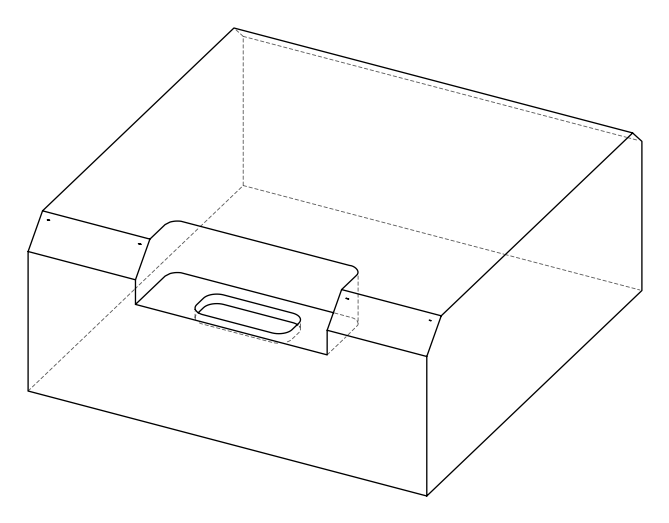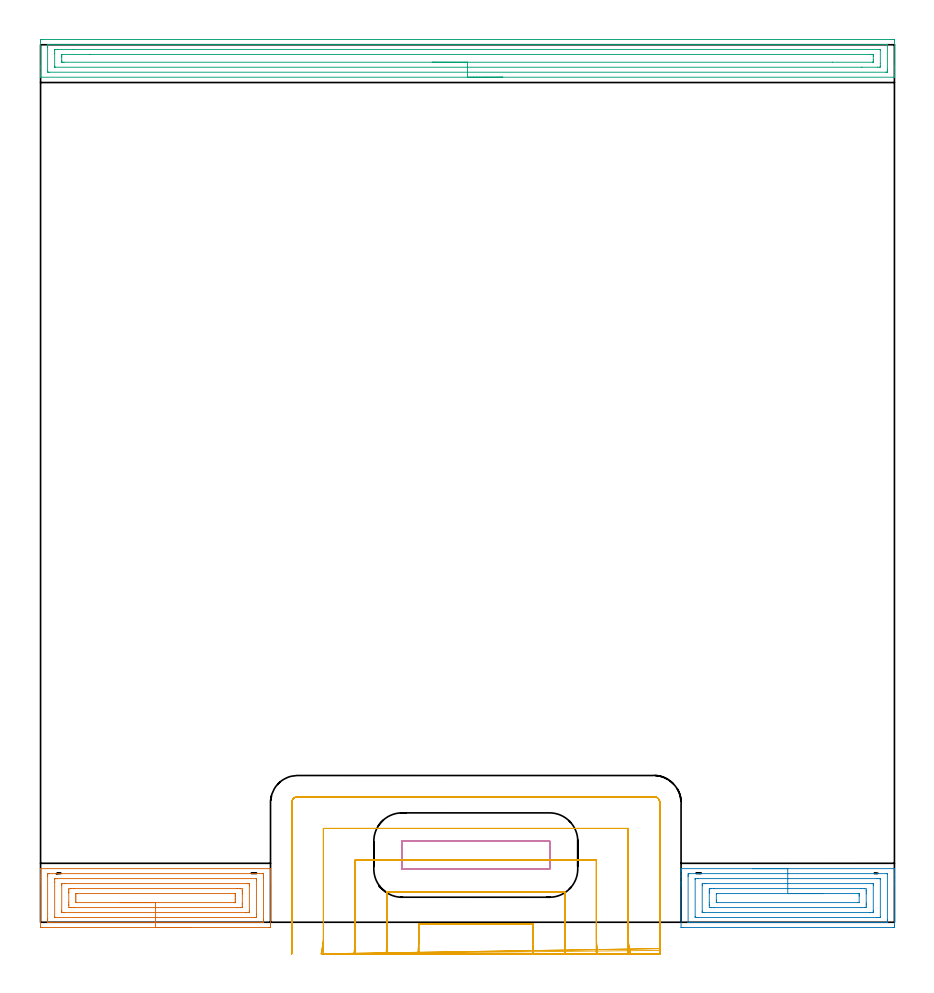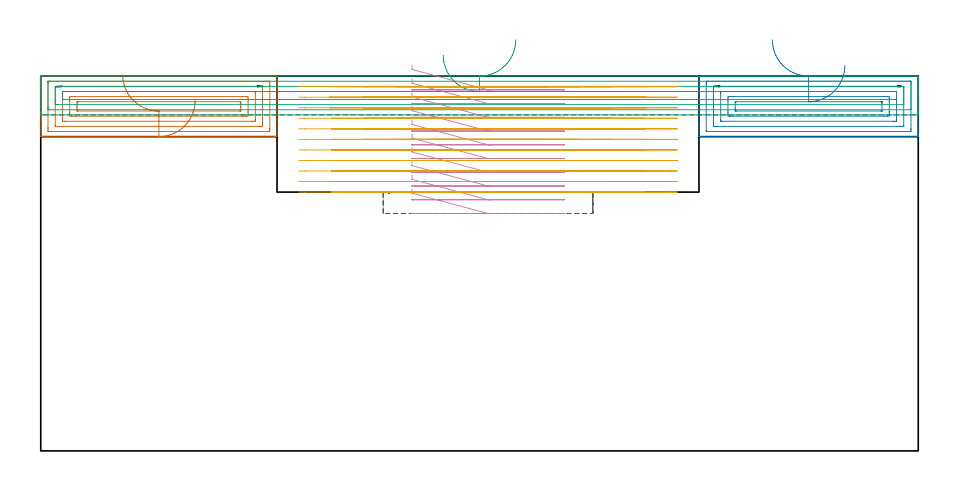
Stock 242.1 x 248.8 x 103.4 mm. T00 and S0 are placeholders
(PLAN: 5 operations, 2 tool changes, 44.1 min)
(1 AREA_MILL | FG_CHAMFER_SURFACE | UGT0205_001 | 3.47 min | 10136 mm3)
(2 AREA_MILL_1 | FG_CHAMFER_SURFACE_1 | UGT0205_001 | 3.24 min | 9480 mm3)
(3 AREA_MILL_2 | FG_CHAMFER_SURFACE_2 | UGT0205_001 | 8 min | 13863 mm3)
(4 MILL_RECTANGULAR_POCKET | POCKET_RECTANGULAR_STRAIGHT | UGT0201_134 | Follow Part, ap 3.975, ae 75% | 3.09 min | 50284 mm3)
(5 MILL_SLOT | SLOT_PARTIAL_RECTANGULAR | NXT0201_011 | Follow Part, ap 3, ae 75% | 26.26 min | 109596 mm3)
(TOOL UGT0205_001 | Chamfer Mill 20 x 3 x 45 deg. | D20 FL50 Z2)
(TOOL UGT0201_134 | Carbide End Mill 15.9 | D15.9 FL30 Z4)
(TOOL NXT0201_011 | ENDMILL 12mm [2P460-1200-NA 1630] | D12 FL38 Z6)
(OP 1 AREA_MILL)
G17 G21 G94 G90
T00 M6
G54
G17 G0 G90 X42.6 Y-1.5 S1061 M3
G43 Z113.4 H0
Z96.7
G94 G1 X42.562 Z95.828 F250.
X42.448 Z94.964
X42.259 Z94.112
X41.997 Z93.28
X41.663 Z92.474
X41.26 Z91.7
X40.792 Z90.964
X40.26 Z90.272
X39.671 Z89.629
X39.028 Z89.04
X38.336 Z88.508
X37.6 Z88.04
X36.826 Z87.637
X36.02 Z87.303
X35.188 Z87.041
X34.336 Z86.852
X33.472 Z86.738
X32.6 Z86.7
X0.568
X0.108 Y-1.495 Z86.703
X0.01 Y-1.491 Z86.705
X0. Y-1.388 Z86.809
Y11.25 Z99.444
Y11.886 Z100.084
Y12.13 Z100.327
Y12.766 Z100.963
Y13.01 Z101.206
Y13.497 Z101.696
X0.001 Y14.963 Z103.162
X0.01 Y15.194 Z103.392
X0.123 Y15.2 Z103.4
X65.077
X65.19 Y15.194 Z103.392
X65.2 Y14.962 Z103.16
Y14.283 Z102.482
Y13.497 Z101.696
Y13.01 Z101.206
Y12.766 Z100.963
Y12.13 Z100.327
Y11.886 Z100.084
Y11.25 Z99.444
Y-0.508 Z87.688
X65.195 Y-1.07 Z87.127
X65.191 Y-1.491 Z86.705
X65.062 Y-1.495 Z86.703
X64.632 Y-1.5 Z86.7
X32.6
Y-0.086 Z88.114
X3.132
X2.348 Y-0.085 Z88.115
X2.241 Y-0.084 Z88.116
X2.014 Y-0.079 Z88.121
X2.009 Y-0.006 Z88.194
X2.002 Y0.152 Z88.352
X2. Y0.69 Z88.89
Y1.034 Z89.234
X2.001 Y13.01 Z101.21
X2.002 Y13.351 Z101.551
X2.01 Y13.697 Z101.897
X2.014 Y13.779 Z101.979
X2.054 Y13.781 Z101.981
X2.151 Y13.784 Z101.984
X2.348 Y13.785 Z101.985
X2.453 Y13.786 Z101.986
X62.068
X62.852 Y13.785 Z101.985
X62.959 Y13.784 Z101.984
X63.186 Y13.779 Z101.979
X63.191 Y13.706 Z101.906
X63.198 Y13.548 Z101.748
X63.2 Y13.01 Z101.21
Y12.666 Z100.866
X63.199 Y0.69 Z88.89
X63.198 Y0.348 Z88.548
X63.19 Y0.003 Z88.203
X63.186 Y-0.079 Z88.121
X63.146 Y-0.081 Z88.119
X63.049 Y-0.084 Z88.116
X62.852 Y-0.085 Z88.115
X62.747 Y-0.086 Z88.114
X32.6
Y1.328 Z89.528
X4.127 Y1.329 Z89.529
X4.046 Y1.331 Z89.531
X4.018 Y1.333 Z89.533
X4.01 Y1.335 Z89.535
X4.007 Y1.361 Z89.561
X4.003 Y1.445 Z89.645
X4. Y1.57 Z89.77
Y1.696 Z89.896
Y11.375 Z99.575
X4.002 Y12.13 Z100.33
X4.005 Y12.251 Z100.451
X4.014 Y12.364 Z100.564
X4.127 Y12.366 Z100.566
X4.773 Y12.371 Z100.571
X61.073
X61.154 Y12.369 Z100.569
X61.182 Y12.366 Z100.566
X61.19 Y12.365 Z100.565
X61.193 Y12.339 Z100.539
X61.197 Y12.255 Z100.455
X61.199 Y12.13 Z100.33
X61.2 Y12.004 Z100.204
Y2.325 Z90.525
X61.198 Y1.57 Z89.77
X61.195 Y1.449 Z89.649
X61.186 Y1.335 Z89.535
X61.073 Y1.334 Z89.534
X60.427 Y1.329 Z89.529
X32.6 Y1.328 Z89.528
Y2.743 Z90.943
X6.796
X6.499 Y2.744 Z90.944
X6.094 Y2.75 Z90.95
X6.01 Y2.763 Z90.963
X6.005 Y2.917 Z91.117
X6. Y3.238 Z91.438
Y3.33 Z91.53
X6.001 Y10.37 Z98.57
X6.008 Y10.763 Z98.963
X6.014 Y10.95 Z99.15
X6.206 Y10.954 Z99.154
X6.796 Y10.957 Z99.157
X7.092
X58.404
X58.701 Y10.956 Z99.156
X59.106 Y10.95 Z99.15
X59.19 Y10.937 Z99.137
X59.195 Y10.782 Z98.982
X59.2 Y10.462 Z98.662
Y10.37 Z98.57
X59.199 Y3.33 Z91.53
X59.192 Y2.936 Z91.136
X59.186 Y2.75 Z90.95
X58.994 Y2.746 Z90.946
X58.404 Y2.743 Z90.943
X58.108
X32.6
Y4.157 Z92.357
X9.466
X8.627 Y4.16 Z92.36
X8.576 Y4.163 Z92.363
X8.01 Y4.21 Z92.41
X8.002 Y4.778 Z92.978
X8.001 Y5.09 Z93.29
X8. Y5.66 Z93.86
Y8.299 Z96.499
X8.001 Y8.61 Z96.81
X8.003 Y9.176 Z97.376
X8.01 Y9.49 Z97.69
X8.528 Y9.538 Z97.738
X8.576 Y9.54 Z97.74
X9.412 Y9.543 Z97.743
X9.466
X55.734
X56.573 Y9.54 Z97.74
X56.624 Y9.537 Z97.737
X57.19 Y9.49 Z97.69
X57.198 Y8.922 Z97.122
X57.199 Y8.61 Z96.81
X57.2 Y8.04 Z96.24
Y5.4 Z93.6
X57.199 Y5.09 Z93.29
X57.197 Y4.524 Z92.724
X57.19 Y4.21 Z92.41
X56.672 Y4.162 Z92.362
X56.624 Y4.16 Z92.36
X55.788 Y4.157 Z92.357
X55.734
X32.6
Y5.571 Z93.771
X10.221 Y5.572 Z93.772
X10.114 Y5.573 Z93.773
X10.043 Y5.576 Z93.776
X10.01 Y5.578 Z93.778
X10.008 Y5.619 Z93.819
X10.003 Y5.97 Z94.17
X10. Y6.321 Z94.521
Y6.85 Z95.05
Y7.201 Z95.401
X10.002 Y7.73 Z95.93
X10.006 Y8.075 Z96.275
X10.012 Y8.122 Z96.322
X10.054 Y8.124 Z96.324
X10.154 Y8.127 Z96.327
X10.356 Y8.128 Z96.328
X54.979
X55.086 Y8.127 Z96.327
X55.157 Y8.124 Z96.324
X55.19 Y8.122 Z96.322
X55.192 Y8.081 Z96.281
X55.197 Y7.73 Z95.93
X55.2 Y7.379 Z95.579
Y6.85 Z95.05
Y6.499 Z94.699
X55.198 Y5.97 Z94.17
X55.194 Y5.625 Z93.825
X55.188 Y5.578 Z93.778
X55.146 Y5.576 Z93.776
X55.046 Y5.573 Z93.773
X54.844 Y5.572 Z93.772
X32.6 Y5.571 Z93.771
X31.728 Z93.809
X30.864 Z93.923
X30.012 Z94.112
X29.18 Z94.374
X28.374 Z94.708
X27.6 Z95.111
X26.864 Z95.58
X26.172 Z96.111
X25.529 Z96.7
X24.94 Z97.343
X24.408 Z98.035
X23.94 Z98.771
X23.537 Z99.545
X23.203 Z100.351
X22.941 Z101.183
X22.752 Z102.035
X22.638 Z102.9
X22.6 Z103.771
G0 Z113.4
M5
M2
(OP 2 AREA_MILL_1)
G17 G21 G94 G90
T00 M6
G54
G17 G0 G90 X201.85 Y15.2 S1061 M3
G43 Z113.4 H0
G94 G1 X201.888 Z112.528 F250.
X202.002 Z111.663
X202.191 Z110.812
X202.453 Z109.98
X202.787 Z109.174
X203.19 Z108.4
X203.658 Z107.664
X204.19 Z106.972
X204.779 Z106.329
X205.422 Z105.739
X206.114 Z105.208
X206.85 Z104.74
X207.624 Z104.337
X208.43 Z104.003
X209.262 Z103.741
X210.114 Z103.552
X210.978 Z103.438
X211.85 Z103.4
X242.013
X242.09 Y15.195 Z103.392
X242.1 Y15.03 Z103.228
Y13.357 Z101.555
Y12.13 Z100.327
Y11.076 Z99.274
Y10.37 Z98.564
Y-0.716 Z87.48
X242.096 Y-1.07 Z87.127
X242.091 Y-1.491 Z86.705
X241.997 Y-1.494 Z86.703
X241.569 Y-1.5 Z86.7
X182.131
X181.672 Y-1.494 Z86.703
X181.61 Y-1.491 Z86.705
X181.6 Y-1.423 Z86.773
Y10.37 Z98.564
Y11.076 Z99.274
Y11.25 Z99.447
Y13.01 Z101.206
Y13.357 Z101.555
Y14.423 Z102.621
Y14.77 Z102.968
X181.601 Y15.032 Z103.23
X181.61 Y15.195 Z103.392
X181.687 Y15.2 Z103.4
X211.85
Y13.786 Z101.986
X239.9
X240.008 Y13.785 Z101.985
X240.061 Y13.782 Z101.982
X240.083 Y13.779 Z101.979
X240.09 Y13.77 Z101.97
X240.095 Y13.716 Z101.916
X240.099 Y13.588 Z101.788
X240.1 Y0.69 Z88.89
X240.098 Y0.389 Z88.589
X240.09 Y0.085 Z88.285
X240.079 Y-0.079 Z88.121
X239.99 Y-0.082 Z88.118
X239.795 Y-0.085 Z88.115
X183.8 Y-0.086 Z88.114
X183.692 Y-0.085 Z88.115
X183.639 Y-0.082 Z88.118
X183.617 Y-0.079 Z88.121
X183.61 Y-0.07 Z88.13
X183.605 Y-0.016 Z88.184
X183.601 Y0.112 Z88.312
X183.6 Y13.01 Z101.21
X183.602 Y13.311 Z101.511
X183.61 Y13.615 Z101.815
X183.621 Y13.779 Z101.979
X183.71 Y13.782 Z101.982
X183.905 Y13.785 Z101.985
X211.85 Y13.786 Z101.986
Y12.372 Z100.572
X237.133 Y12.371 Z100.571
X237.78 Y12.368 Z100.568
X238.02 Y12.364 Z100.564
X238.09 Y12.36 Z100.56
X238.097 Y12.209 Z100.409
X238.099 Y12.13 Z100.33
X238.1 Y1.492 Z89.692
X238.097 Y1.413 Z89.613
X238.092 Y1.361 Z89.561
X238.087 Y1.334 Z89.534
X238.08 Y1.333 Z89.533
X238.02 Y1.331 Z89.531
X237.377 Y1.329 Z89.529
X237.133 Y1.328 Z89.528
X186.567 Y1.329 Z89.529
X185.92 Y1.332 Z89.532
X185.68 Y1.335 Z89.535
X185.61 Y1.34 Z89.54
X185.603 Y1.492 Z89.692
X185.601 Y1.57 Z89.77
X185.6 Y12.208 Z100.408
X185.603 Y12.287 Z100.487
X185.608 Y12.34 Z100.54
X185.613 Y12.366 Z100.566
X185.62 Y12.367 Z100.567
X185.68 Y12.369 Z100.569
X186.323 Y12.371 Z100.571
X186.567
X211.85 Y12.372 Z100.572
Y10.957 Z99.157
X235.655
X236.036 Y10.953 Z99.153
X236.076 Y10.951 Z99.151
X236.09 Y10.943 Z99.143
X236.093 Y10.913 Z99.113
X236.098 Y10.781 Z98.981
X236.1 Y10.515 Z98.715
X236.099 Y3.33 Z91.53
X236.095 Y2.963 Z91.163
X236.09 Y2.78 Z90.98
X236.08 Y2.749 Z90.949
X236.036 Y2.747 Z90.947
X235.95 Y2.744 Z90.944
X235.359 Y2.743 Z90.943
X235.064
X188.045
X187.664 Y2.747 Z90.947
X187.624 Y2.749 Z90.949
X187.61 Y2.757 Z90.957
X187.607 Y2.787 Z90.987
X187.602 Y2.919 Z91.119
X187.6 Y3.185 Z91.385
X187.601 Y10.37 Z98.57
X187.605 Y10.737 Z98.937
X187.61 Y10.92 Z99.12
X187.62 Y10.951 Z99.151
X187.665 Y10.953 Z99.153
X187.75 Y10.956 Z99.156
X188.341 Y10.957 Z99.157
X188.636
X211.85
Y9.543 Z97.743
X232.698
X233.534 Y9.54 Z97.74
X233.585 Y9.537 Z97.737
X234.09 Y9.49 Z97.69
X234.098 Y8.981 Z97.181
X234.099 Y8.61 Z96.81
X234.1 Y8.099 Z96.299
Y5.459 Z93.659
X234.099 Y5.09 Z93.29
X234.097 Y4.582 Z92.782
X234.09 Y4.21 Z92.41
X233.633 Y4.163 Z92.363
X233.585 Y4.161 Z92.361
X232.751 Y4.157 Z92.357
X232.698
X191.002
X190.166 Y4.16 Z92.36
X190.115 Y4.163 Z92.363
X189.61 Y4.21 Z92.41
X189.602 Y4.719 Z92.919
X189.601 Y5.09 Z93.29
X189.6 Y5.601 Z93.801
Y8.241 Z96.441
X189.601 Y8.61 Z96.81
X189.603 Y9.118 Z97.318
X189.61 Y9.49 Z97.69
X190.067 Y9.537 Z97.737
X190.115 Y9.539 Z97.739
X190.949 Y9.543 Z97.743
X191.002
X211.85
Y8.129 Z96.329
X231.811
X231.945 Y8.128 Z96.328
X232.051 Y8.125 Z96.325
X232.082 Y8.122 Z96.322
X232.09 Y8.119 Z96.319
X232.093 Y8.099 Z96.299
X232.097 Y8.017 Z96.217
X232.099 Y7.73 Z95.93
X232.1 Y7.443 Z95.643
X232.099 Y5.684 Z93.884
X232.093 Y5.588 Z93.788
X232.09 Y5.577 Z93.777
X232.085 Y5.575 Z93.775
X232.062 Y5.572 Z93.772
X232.012 Y5.571 Z93.771
X231.811
X191.889
X191.755 Y5.572 Z93.772
X191.648 Y5.575 Z93.775
X191.618 Y5.578 Z93.778
X191.61 Y5.581 Z93.781
X191.607 Y5.601 Z93.801
X191.603 Y5.683 Z93.883
X191.601 Y5.97 Z94.17
X191.6 Y6.257 Z94.457
X191.601 Y8.016 Z96.216
X191.607 Y8.112 Z96.312
X191.61 Y8.123 Z96.323
X191.615 Y8.125 Z96.325
X191.638 Y8.128 Z96.328
X191.688
X191.889 Y8.129 Z96.329
X211.85
X212.722 Z96.367
X213.586 Z96.481
X214.438 Z96.67
X215.27 Z96.932
X216.076 Z97.266
X216.85 Z97.669
X217.586 Z98.137
X218.278 Z98.668
X218.921 Z99.258
X219.51 Z99.901
X220.042 Z100.593
X220.51 Z101.329
X220.913 Z102.103
X221.247 Z102.909
X221.509 Z103.741
X221.698 Z104.592
X221.812 Z105.457
X221.85 Z106.329
G0 Z113.4
M5
M2
(OP 3 AREA_MILL_2)
G17 G21 G94 G90
T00 M6
G54
G17 G0 G90 X131.05 Y239.6 S1061 M3
G43 Z113.4 H0
G94 G1 X131.012 Z112.528 F250.
X130.898 Z111.663
X130.709 Z110.812
X130.447 Z109.98
X130.113 Z109.174
X129.71 Z108.4
X129.242 Z107.664
X128.71 Z106.972
X128.121 Z106.329
X127.478 Z105.74
X126.786 Z105.208
X126.05 Z104.74
X125.276 Z104.337
X124.47 Z104.003
X123.638 Z103.741
X122.786 Z103.552
X121.922 Z103.438
X121.05 Z103.4
X0.156
X0.009 Y239.603 Z103.388
X0.007 Y239.615 Z103.376
X0. Y239.941 Z103.058
Y240.354 Z102.645
Y240.972 Z102.023
Y242.165 Z100.832
Y242.74 Z100.254
Y249.525 Z93.473
X0.003 Y249.812 Z93.185
X0.009 Y250.292 Z92.706
X0.115 Y250.295 Z92.703
X0.602 Y250.3 Z92.7
X241.006
X241.498 Y250.299 Z92.701
X241.985 Y250.295 Z92.703
X242.091 Y250.292 Z92.706
X242.1 Y249.812 Z93.185
Y242.74 Z100.254
Y242.165 Z100.832
Y241.856 Z101.14
Y241.281 Z101.715
Y240.972 Z102.023
Y240.354 Z102.645
Y239.941 Z103.058
Y239.616 Z103.375
X242.092 Y239.603 Z103.388
X241.944 Y239.6 Z103.4
X121.05
Y241.014 Z101.986
X2.386 Y241.015 Z101.985
X2.342 Y241.016 Z101.984
X2.01 Y241.033 Z101.967
X2.005 Y241.131 Z101.869
X2.001 Y241.354 Z101.646
X2. Y248.044 Z94.956
X2.002 Y248.425 Z94.575
X2.01 Y248.809 Z94.191
X2.024 Y248.879 Z94.121
X2.068 Y248.882 Z94.118
X2.174 Y248.885 Z94.115
X2.386 Y248.886 Z94.114
X239.714 Y248.885 Z94.115
X239.758 Y248.884 Z94.116
X240.09 Y248.867 Z94.133
X240.095 Y248.769 Z94.231
X240.099 Y248.546 Z94.454
X240.1 Y241.856 Z101.144
X240.098 Y241.474 Z101.526
X240.09 Y241.091 Z101.909
X240.076 Y241.021 Z101.979
X240.032 Y241.018 Z101.982
X239.926 Y241.015 Z101.985
X239.714 Y241.014 Z101.986
X121.05
Y242.428 Z100.572
X4.171 Y242.429 Z100.571
X4.066 Y242.431 Z100.569
X4.029 Y242.433 Z100.567
X4.015 Y242.434 Z100.566
X4.01 Y242.459 Z100.541
X4.005 Y242.571 Z100.429
X4.001 Y242.74 Z100.26
X4. Y246.445 Z96.555
X4.004 Y247.16 Z95.84
X4.008 Y247.322 Z95.678
X4.023 Y247.465 Z95.535
X4.171 Y247.466 Z95.534
X4.75 Y247.47 Z95.53
X9.266 Y247.472 Z95.528
X237.929 Y247.471 Z95.529
X238.034 Y247.469 Z95.531
X238.071 Y247.467 Z95.533
X238.085 Y247.466 Z95.534
X238.09 Y247.441 Z95.559
X238.095 Y247.329 Z95.671
X238.099 Y247.16 Z95.84
X238.1 Y243.455 Z99.545
X238.096 Y242.74 Z100.26
X238.092 Y242.578 Z100.422
X238.077 Y242.435 Z100.565
X237.929 Y242.434 Z100.566
X237.35 Y242.43 Z100.57
X232.853 Y242.428 Z100.572
X121.05
Y243.843 Z99.157
X6.627
X6.103 Y243.845 Z99.155
X6.048 Y243.846 Z99.154
X6.016 Y243.849 Z99.151
X6.01 Y243.884 Z99.116
X6.005 Y244.077 Z98.923
X6. Y244.464 Z98.536
Y245.348 Z97.652
Y245.392 Z97.608
X6.002 Y245.812 Z97.188
X6.007 Y246.021 Z96.979
X6.01 Y246.044 Z96.956
X6.024 Y246.05 Z96.95
X6.08 Y246.054 Z96.946
X6.177 Y246.056 Z96.944
X13.985 Y246.057 Z96.943
X235.473
X235.997 Y246.055 Z96.945
X236.052 Y246.054 Z96.946
X236.084 Y246.051 Z96.949
X236.09 Y246.016 Z96.984
X236.095 Y245.823 Z97.177
X236.1 Y245.436 Z97.564
Y244.508 Z98.492
X236.098 Y244.088 Z98.912
X236.093 Y243.879 Z99.121
X236.09 Y243.856 Z99.144
X236.076 Y243.85 Z99.15
X236.02 Y243.846 Z99.154
X235.923 Y243.844 Z99.156
X224.546 Y243.843 Z99.157
X121.05
X120.178 Z99.195
X119.314 Z99.309
X118.462 Z99.498
X117.63 Z99.76
X116.824 Z100.094
X116.05 Z100.497
X115.314 Z100.966
X114.622 Z101.497
X113.979 Z102.086
X113.39 Z102.729
X112.858 Z103.422
X112.39 Z104.157
X111.987 Z104.931
X111.653 Z105.737
X111.391 Z106.569
X111.202 Z107.421
X111.088 Z108.286
X111.05 Z109.157
G0 Z113.4
M5
M2
(OP 4 MILL_RECTANGULAR_POCKET)
G17 G21 G94 G90
T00 M6
G54
G17 G0 G90 X102.45 Y19.456 S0 M3
G43 Z113.4 H0
Z106.4
G94 G1 Y15.077 Z105.226 F250.
X102.477 Y15.05 Z105.216
X123.4 Z99.61
X144.3 F500.
X144.33 Y15.048
X144.352 Y15.07
X144.35 Y15.1
Y23.
X144.352 Y23.03
X144.33 Y23.052
X144.3 Y23.05
X102.5
X102.47 Y23.052
X102.448 Y23.03
X102.45 Y23.
Y15.1
X102.448 Y15.07
X102.47 Y15.048
X102.5 Y15.05
X123.4
X124.4
G0 X102.45 Y19.456 Z102.61
G1 Y15.077 Z101.436 F250.
X102.477 Y15.05 Z101.426
X123.4 Z95.82
X144.3 F500.
X144.33 Y15.048
X144.352 Y15.07
X144.35 Y15.1
Y23.
X144.352 Y23.03
X144.33 Y23.052
X144.3 Y23.05
X102.5
X102.47 Y23.052
X102.448 Y23.03
X102.45 Y23.
Y15.1
X102.448 Y15.07
X102.47 Y15.048
X102.5 Y15.05
X123.4
X124.4
G0 X102.45 Y19.456 Z98.82
G1 Y15.077 Z97.646 F250.
X102.477 Y15.05 Z97.636
X123.4 Z92.03
X144.3 F500.
X144.33 Y15.048
X144.352 Y15.07
X144.35 Y15.1
Y23.
X144.352 Y23.03
X144.33 Y23.052
X144.3 Y23.05
X102.5
X102.47 Y23.052
X102.448 Y23.03
X102.45 Y23.
Y15.1
X102.448 Y15.07
X102.47 Y15.048
X102.5 Y15.05
X123.4
X124.4
G0 X102.45 Y19.456 Z95.03
G1 Y15.077 Z93.856 F250.
X102.477 Y15.05 Z93.846
X123.4 Z88.24
X144.3 F500.
X144.33 Y15.048
X144.352 Y15.07
X144.35 Y15.1
Y23.
X144.352 Y23.03
X144.33 Y23.052
X144.3 Y23.05
X102.5
X102.47 Y23.052
X102.448 Y23.03
X102.45 Y23.
Y15.1
X102.448 Y15.07
X102.47 Y15.048
X102.5 Y15.05
X123.4
X124.4
G0 X102.45 Y19.456 Z91.24
G1 Y15.077 Z90.066 F250.
X102.477 Y15.05 Z90.056
X123.4 Z84.45
X144.3 F500.
X144.33 Y15.048
X144.352 Y15.07
X144.35 Y15.1
Y23.
X144.352 Y23.03
X144.33 Y23.052
X144.3 Y23.05
X102.5
X102.47 Y23.052
X102.448 Y23.03
X102.45 Y23.
Y15.1
X102.448 Y15.07
X102.47 Y15.048
X102.5 Y15.05
X123.4
X124.4
G0 X102.45 Y19.456 Z87.45
G1 Y15.077 Z86.277 F250.
X102.477 Y15.05 Z86.266
X123.4 Z80.66
X144.3 F500.
X144.33 Y15.048
X144.352 Y15.07
X144.35 Y15.1
Y23.
X144.352 Y23.03
X144.33 Y23.052
X144.3 Y23.05
X102.5
X102.47 Y23.052
X102.448 Y23.03
X102.45 Y23.
Y15.1
X102.448 Y15.07
X102.47 Y15.048
X102.5 Y15.05
X123.4
X124.4
G0 X102.45 Y19.456 Z83.66
G1 Y15.077 Z82.487 F250.
X102.477 Y15.05 Z82.476
X123.4 Z76.87
X144.3 F500.
X144.33 Y15.048
X144.352 Y15.07
X144.35 Y15.1
Y23.
X144.352 Y23.03
X144.33 Y23.052
X144.3 Y23.05
X102.5
X102.47 Y23.052
X102.448 Y23.03
X102.45 Y23.
Y15.1
X102.448 Y15.07
X102.47 Y15.048
X102.5 Y15.05
X123.4
X124.4
G0 X102.45 Y19.456 Z79.87
G1 Y15.077 Z78.697 F250.
X102.477 Y15.05 Z78.686
X123.4 Z73.08
X144.3 F500.
X144.33 Y15.048
X144.352 Y15.07
X144.35 Y15.1
Y23.
X144.352 Y23.03
X144.33 Y23.052
X144.3 Y23.05
X102.5
X102.47 Y23.052
X102.448 Y23.03
X102.45 Y23.
Y15.1
X102.448 Y15.07
X102.47 Y15.048
X102.5 Y15.05
X123.4
X124.4
G0 X102.45 Y19.456 Z76.08
G1 Y15.077 Z74.907 F250.
X102.477 Y15.05 Z74.896
X123.4 Z69.29
X144.3 F500.
X144.33 Y15.048
X144.352 Y15.07
X144.35 Y15.1
Y23.
X144.352 Y23.03
X144.33 Y23.052
X144.3 Y23.05
X102.5
X102.47 Y23.052
X102.448 Y23.03
X102.45 Y23.
Y15.1
X102.448 Y15.07
X102.47 Y15.048
X102.5 Y15.05
X123.4
X124.4
G0 X102.45 Y19.456 Z72.29
G1 Y15.077 Z71.117 F250.
X102.477 Y15.05 Z71.106
X123.4 Z65.5
X144.3 F500.
X144.33 Y15.048
X144.352 Y15.07
X144.35 Y15.1
Y23.
X144.352 Y23.03
X144.33 Y23.052
X144.3 Y23.05
X102.5
X102.47 Y23.052
X102.448 Y23.03
X102.45 Y23.
Y15.1
X102.448 Y15.07
X102.47 Y15.048
X102.5 Y15.05
X123.4
X124.4
G0 Z113.4
M5
M2
(OP 5 MILL_SLOT)
G17 G21 G94 G90
T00 M6
G54
G17 G0 G90 X139.76 Y-8.997 S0 M3
G43 Z113.4 H1
Z100.491
G94 G1 X139.632 Y-6. F250.
G2 X139.6 Y-4.472 R36. F500.
G1 Y-0.4
X107.2
Y-4.473
G2 X107.168 Y-6. R36.
G1 X107.04 Y-8.997 F250.
X148.813 Y-8.995
X148.643 Y-6.
G2 X148.6 Y-4.472 R27. F500.
G1 Y8.6
X98.2
Y-4.473
G2 X98.157 Y-6. R27.
G1 X97.987 Y-8.995 F250.
X157.92 Y-8.989
X157.665 Y-6.
G2 X157.6 Y-4.472 R18. F500.
G1 Y17.6
X146.3
X143.3 F250.
X103.5 F500.
X100.5 F250.
X89.2 F500.
Y-4.473
G2 X89.135 Y-6. R18.
G1 X88.88 Y-8.989 F250.
X167.24 Y-8.956
X166.731 Y-6.
G2 X166.6 Y-4.472 R9. F500.
G1 Y26.6
X80.2
Y-4.473
G2 X80.069 Y-6. R9.
G1 X79.56 Y-8.956 F250.
X175.6 Y-7.472
Y-4.472
Y33.9 F500.
G3 X173.9 Y35.6 R1.7
G1 X72.9
G3 X71.2 Y33.9 R1.7
G1 Y-4.473
Y-7.473 F250.
G0 X139.76 Y-8.997 Z97.582
G1 X139.632 Y-6.
G2 X139.6 Y-4.472 R36. F500.
G1 Y-0.4
X107.2
Y-4.471
G2 X107.168 Y-6. R36.
G1 X107.04 Y-8.997 F250.
X148.813 Y-8.995
X148.643 Y-6.
G2 X148.6 Y-4.472 R27. F500.
G1 Y8.6
X98.2
Y-4.471
G2 X98.157 Y-6. R27.
G1 X97.987 Y-8.995 F250.
X157.92 Y-8.989
X157.665 Y-6.
G2 X157.6 Y-4.472 R18. F500.
G1 Y17.6
X146.3
X143.3 F250.
X103.5 F500.
X100.5 F250.
X89.2 F500.
Y-4.471
G2 X89.135 Y-6. R18.
G1 X88.88 Y-8.989 F250.
X167.24 Y-8.956
X166.731 Y-6.
G2 X166.6 Y-4.472 R9. F500.
G1 Y26.6
X80.2
Y-4.471
G2 X80.069 Y-6. R9.
G1 X79.559 Y-8.956 F250.
X175.6 Y-7.472
Y-4.472
Y33.9 F500.
G3 X173.9 Y35.6 R1.7
G1 X72.9
G3 X71.2 Y33.9 R1.7
G1 Y-4.471
Y-7.471 F250.
G0 X139.7 Y-8.999 Z94.673
G1 X139.614 Y-6.
G2 X139.6 Y-4.978 R36. F500.
G1 Y-0.4
X107.2
Y-4.978
G2 X107.185 Y-6. R36.
G1 X107.1 Y-8.999 F250.
X148.733 Y-8.998
X148.619 Y-6.
G2 X148.6 Y-4.978 R27. F500.
G1 Y8.6
X98.2
Y-4.978
G2 X98.181 Y-6. R27.
G1 X98.067 Y-8.998 F250.
X157.799 Y-8.995
X157.629 Y-6.
G2 X157.6 Y-4.978 R18. F500.
G1 Y17.6
X146.3
X143.3 F250.
X103.5 F500.
X100.5 F250.
X89.2 F500.
Y-4.978
G2 X89.171 Y-6. R18.
G1 X89.001 Y-8.995 F250.
X166.999 Y-8.981
X166.658 Y-6.
G2 X166.6 Y-4.978 R9. F500.
G1 Y26.6
X80.2
Y-4.978
G2 X80.142 Y-6. R9.
G1 X79.801 Y-8.981 F250.
X175.6 Y-7.978
Y-4.978
Y33.9 F500.
G3 X173.9 Y35.6 R1.7
G1 X72.9
G3 X71.2 Y33.9 R1.7
G1 Y-4.978
Y-7.978 F250.
G0 X139.601 Y-9. Z91.764
G1 X139.6 Y-6.
Y-0.4 F500.
X107.2
Y-6.
X107.199 Y-9. F250.
X148.601
X148.6 Y-6.
Y8.6 F500.
X98.2
Y-6.
X98.199 Y-9. F250.
X157.602
X157.6 Y-6.
Y17.6 F500.
X146.3
X143.3 F250.
X103.5 F500.
X100.5 F250.
X89.2 F500.
Y-6.
X89.198 Y-9. F250.
X166.604
X166.6 Y-6.
Y26.6 F500.
X80.2
Y-6.
X80.196 Y-9. F250.
X175.6 Y-8.987
Y-5.987
Y33.9 F500.
G3 X173.9 Y35.6 R1.7
G1 X72.9
G3 X71.2 Y33.9 R1.7
G1 Y-5.987
Y-8.987 F250.
G0 X139.6 Y-9. Z88.854
G1 Y-6.
Y-0.4 F500.
X107.2
Y-6.
Y-9. F250.
X148.6
Y-6.
Y8.6 F500.
X98.2
Y-6.
Y-9. F250.
X157.6
Y-6.
Y17.6 F500.
X146.3
X143.3 F250.
X103.5 F500.
X100.5 F250.
X89.2 F500.
Y-6.
Y-9. F250.
X166.6
Y-6.
Y26.6 F500.
X80.2
Y-6.
Y-9. F250.
X175.6
Y-6.
Y33.9 F500.
G3 X173.9 Y35.6 R1.7
G1 X72.9
G3 X71.2 Y33.9 R1.7
G1 Y-6.
Y-9. F250.
G0 X139.6 Z85.945
G1 Y-6.
Y-0.4 F500.
X107.2
Y-6.
Y-9. F250.
X148.6
Y-6.
Y8.6 F500.
X98.2
Y-6.
Y-9. F250.
X157.6
Y-6.
Y17.6 F500.
X146.3
X143.3 F250.
X103.5 F500.
X100.5 F250.
X89.2 F500.
Y-6.
Y-9. F250.
X166.6
Y-6.
Y26.6 F500.
X80.2
Y-6.
Y-9. F250.
X175.6
Y-6.
Y33.9 F500.
G3 X173.9 Y35.6 R1.7
G1 X72.9
G3 X71.2 Y33.9 R1.7
G1 Y-6.
Y-9. F250.
G0 X139.6 Z83.036
G1 Y-6.
Y-0.4 F500.
X107.2
Y-6.
Y-9. F250.
X148.6
Y-6.
Y8.6 F500.
X98.2
Y-6.
Y-9. F250.
X157.6
Y-6.
Y17.6 F500.
X146.3
X143.3 F250.
X103.5 F500.
X100.5 F250.
X89.2 F500.
Y-6.
Y-9. F250.
X166.6
Y-6.
Y26.6 F500.
X80.2
Y-6.
Y-9. F250.
X175.6
Y-6.
Y33.9 F500.
G3 X173.9 Y35.6 R1.7
G1 X72.9
G3 X71.2 Y33.9 R1.7
G1 Y-6.
Y-9. F250.
G0 X139.6 Z80.127
G1 Y-6.
Y-0.4 F500.
X107.2
Y-6.
Y-9. F250.
X148.6
Y-6.
Y8.6 F500.
X98.2
Y-6.
Y-9. F250.
X157.6
Y-6.
Y17.6 F500.
X146.3
X143.3 F250.
X103.5 F500.
X100.5 F250.
X89.2 F500.
Y-6.
Y-9. F250.
X166.6
Y-6.
Y26.6 F500.
X80.2
Y-6.
Y-9. F250.
X175.6
Y-6.
Y33.9 F500.
G3 X173.9 Y35.6 R1.7
G1 X72.9
G3 X71.2 Y33.9 R1.7
G1 Y-6.
Y-9. F250.
G0 X139.6 Z77.218
G1 Y-6.
Y-0.4 F500.
X107.2
Y-6.
Y-9. F250.
X148.6
Y-6.
Y8.6 F500.
X98.2
Y-6.
Y-9. F250.
X157.6
Y-6.
Y17.6 F500.
X146.3
X143.3 F250.
X103.5 F500.
X100.5 F250.
X89.2 F500.
Y-6.
Y-9. F250.
X166.6
Y-6.
Y26.6 F500.
X80.2
Y-6.
Y-9. F250.
X175.6
Y-6.
Y33.9 F500.
G3 X173.9 Y35.6 R1.7
G1 X72.9
G3 X71.2 Y33.9 R1.7
G1 Y-6.
Y-9. F250.
G0 X139.6 Z74.309
G1 Y-6.
Y-0.4 F500.
X107.2
Y-6.
Y-9. F250.
X148.6
Y-6.
Y8.6 F500.
X98.2
Y-6.
Y-9. F250.
X157.6
Y-6.
Y17.6 F500.
X146.3
X143.3 F250.
X103.5 F500.
X100.5 F250.
X89.2 F500.
Y-6.
Y-9. F250.
X166.6
Y-6.
Y26.6 F500.
X80.2
Y-6.
Y-9. F250.
X175.6
Y-6.
Y33.9 F500.
G3 X173.9 Y35.6 R1.7
G1 X72.9
G3 X71.2 Y33.9 R1.7
G1 Y-6.
Y-9. F250.
G0 X139.6 Z71.4
G1 Y-6.
Y-0.4 F500.
X107.2
Y-6.
Y-9. F250.
X148.6
Y-6.
Y8.6 F500.
X98.2
Y-6.
Y-9. F250.
X157.6
Y-6.
Y17.6 F500.
X146.3
X143.3 F250.
X103.5 F500.
X100.5 F250.
X89.2 F500.
Y-6.
Y-9. F250.
X166.6
Y-6.
Y26.6 F500.
X80.2
Y-6.
Y-9. F250.
X175.6
Y-6.
Y33.9 F500.
G3 X173.9 Y35.6 R1.7
G1 X72.9
G3 X71.2 Y33.9 R1.7
G1 Y-6.
Y-9. F250.
G0 Z113.4
M5
M2
